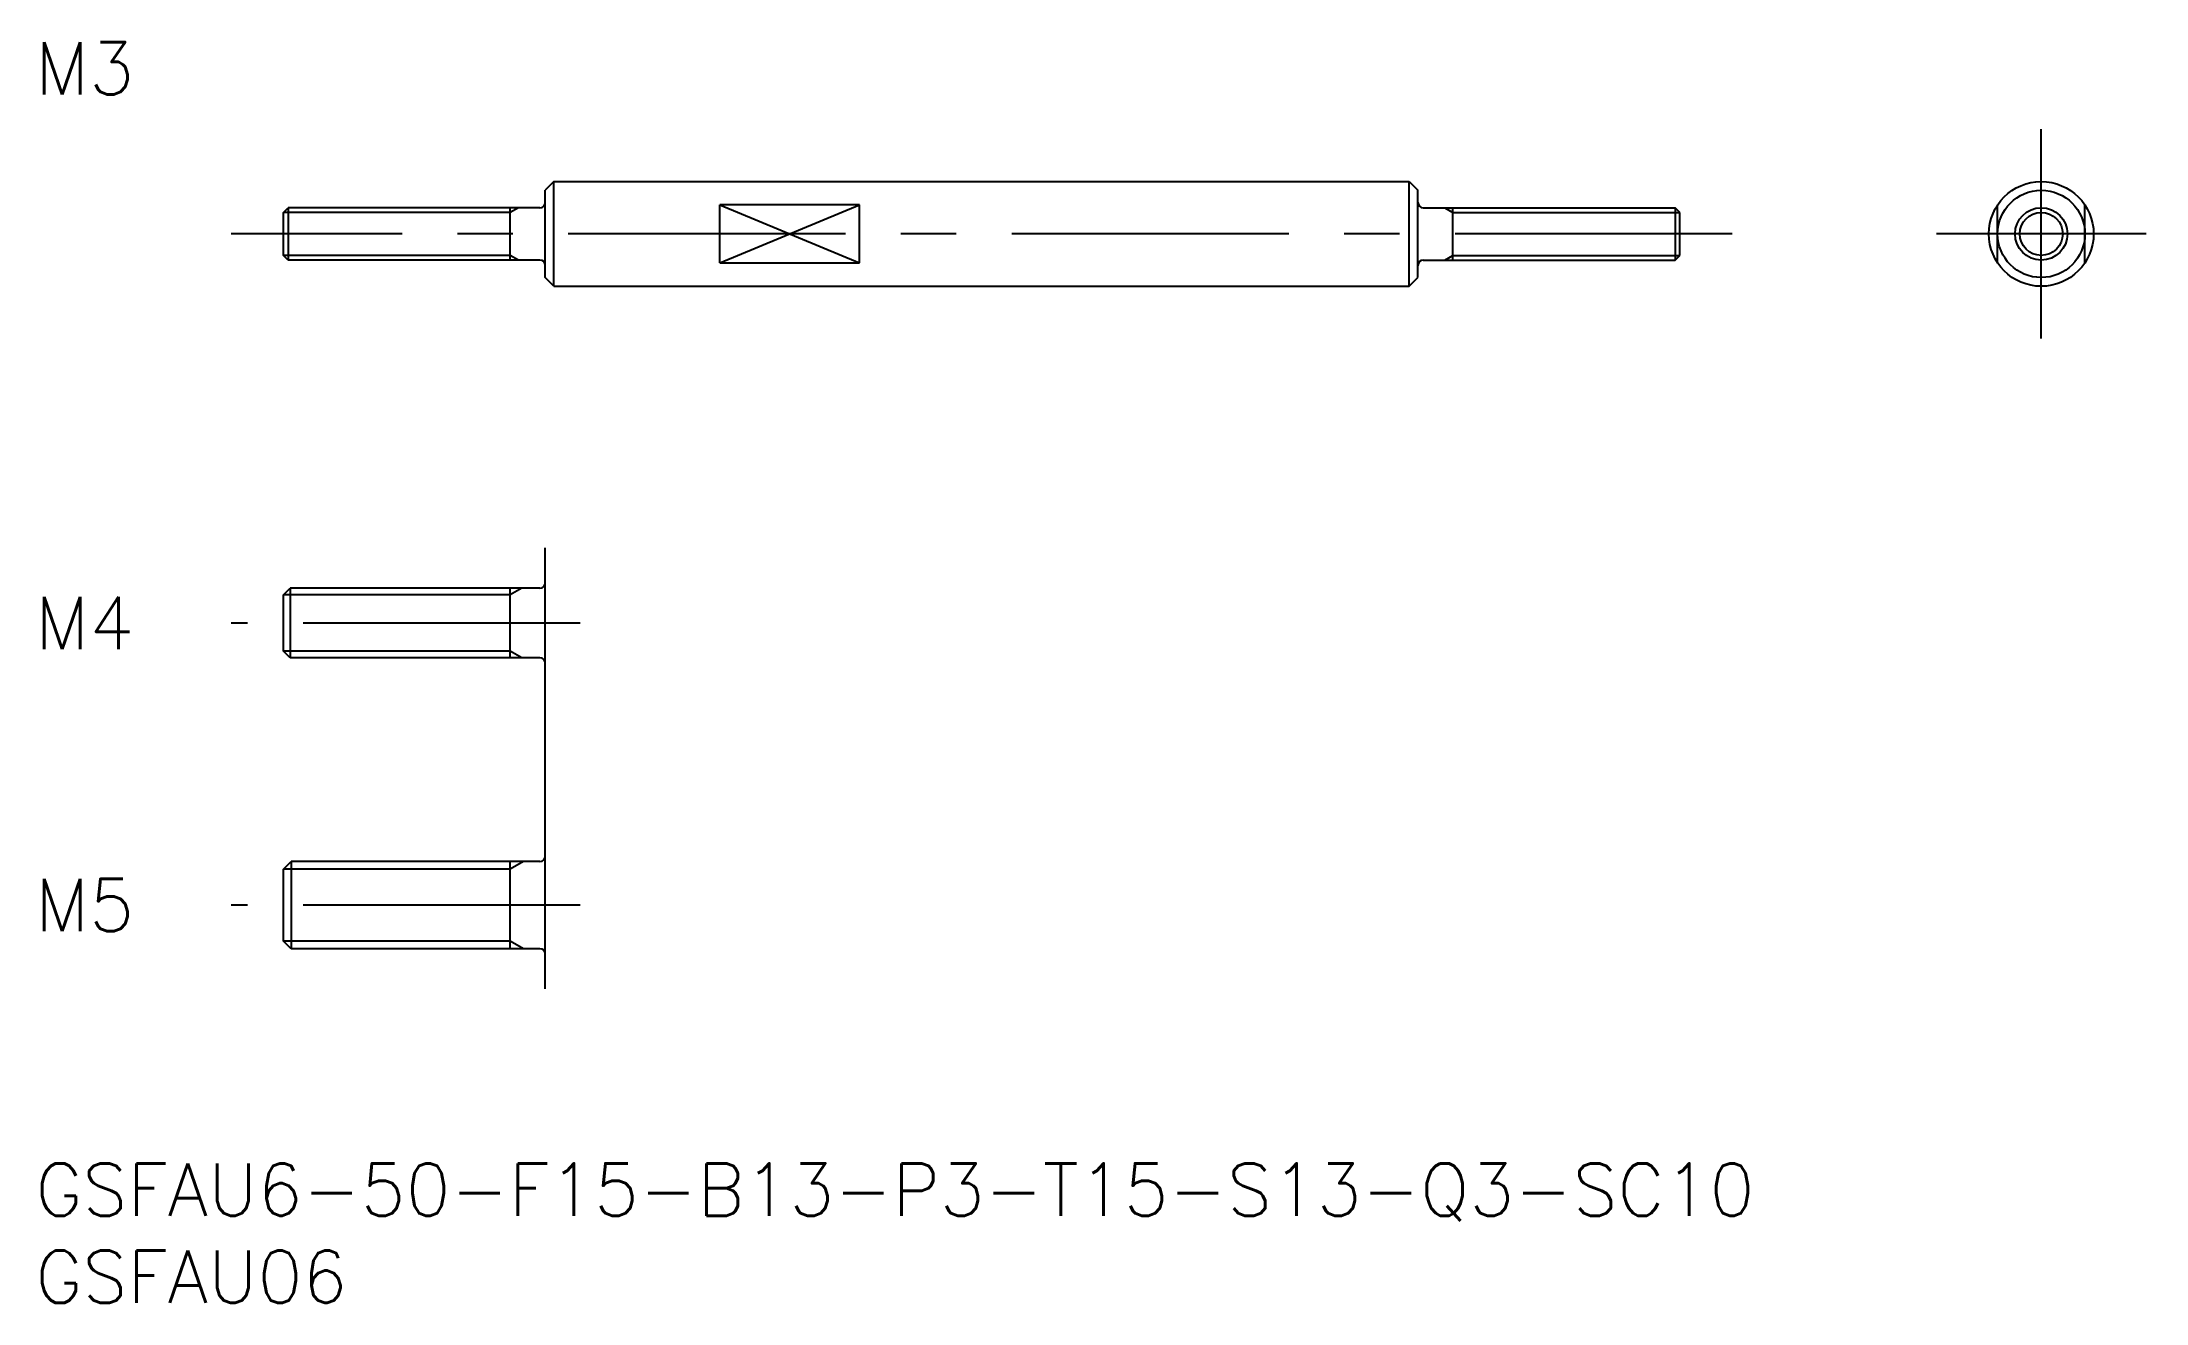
# Model space of a CAD drawing. Extents: x 0 to 121, y -8 to 64.
import ezdxf

# ---------------------------------------------------------------- set-up
doc = ezdxf.new("R2010")
doc.units = 0
doc.header["$LTSCALE"] = 0.5
doc.linetypes.add('CENTER', pattern=[50.8, 31.75, -6.35, 6.35, -6.35])
doc.linetypes.add('DASHED', pattern=[19.05, 12.7, -6.35])
for name, color, linetype in [('MSM_CENTER', 1, 'CENTER'), ('MSM_CONTINUOUS', 7, 'CONTINUOUS'), ('MSM_DASHED', 4, 'DASHED'), ('MSM_NARROW', 5, 'CONTINUOUS'), ('MSM_PART_NUMBER', 7, 'CONTINUOUS')]:
    doc.layers.add(name, color=color, linetype=linetype)
doc.styles.get("Standard").update_dxf_attribs({"font": 'txt.shx', "height": 1.5, "bigfont": 'bigfont.shx'})

# ---------------------------------------------------------------- blocks, each defined once
blk = doc.blocks.new('*U24')
at = {"layer": 'MSM_PART_NUMBER'}
blk.add_text('GSFAU6-50-F15-B13-P3-T15-S13-Q3-SC10', height=3, dxfattribs=at).set_placement((0, -3))
blk = doc.blocks.new('*U25')
at = {"layer": 'MSM_PART_NUMBER'}
blk.add_text('GSFAU06', height=3, dxfattribs=at).set_placement((0, -8))

msp = doc.modelspace()

# ---------------------------------------------------------------- linework, layer by layer
at = {"layer": 'MSM_CENTER'}
for p, q in [((114.92, 47.27), (114.92, 59.27)), ((97.21, 53.27), (11.21, 53.27)), ((120.92, 53.27), (108.92, 53.27)), ((31.21, 30.97), (11.21, 30.97)), ((31.21, 14.8), (11.21, 14.8))]:
    msp.add_line(p, q, dxfattribs=at)
at = {"layer": 'MSM_CONTINUOUS'}
for p, q in [((29.71, 56.27), (29.21, 55.77)), ((29.21, 50.77), (29.21, 55.77)), ((29.71, 56.27), (78.71, 56.27)), ((29.71, 50.27), (29.71, 56.27)), ((78.71, 50.27), (78.71, 56.27)), ((78.71, 56.27), (79.21, 55.77)), ((79.21, 50.77), (79.21, 55.77)), ((14.21, 54.5), (14.48, 54.77)), ((14.21, 52.04), (14.21, 54.5)), ((28.91, 54.77), (14.48, 54.77)), ((14.48, 54.77), (14.48, 51.77)), ((27.21, 51.77), (27.21, 54.77)), ((39.21, 51.61), (39.21, 54.93)), ((47.21, 54.93), (39.21, 54.93)), ((47.21, 51.61), (47.21, 54.93)), ((79.51, 54.77), (93.94, 54.77)), ((81.21, 51.77), (81.21, 54.77)), ((94.21, 54.5), (93.94, 54.77)), ((93.94, 54.77), (93.94, 51.77)), ((94.21, 52.04), (94.21, 54.5)), ((14.48, 51.77), (14.21, 52.04)), ((93.94, 51.77), (94.21, 52.04)), ((28.91, 51.77), (14.48, 51.77)), ((29.71, 50.27), (29.21, 50.77)), ((39.21, 51.61), (47.21, 51.61)), ((78.71, 50.27), (79.21, 50.77)), ((79.51, 51.77), (93.94, 51.77)), ((29.71, 50.27), (78.71, 50.27)), ((29.21, 10), (29.21, 35.27)), ((14.21, 32.59), (14.59, 32.97)), ((14.21, 29.35), (14.21, 32.59)), ((28.91, 32.97), (14.59, 32.97)), ((14.59, 32.97), (14.59, 28.97)), ((27.21, 28.97), (27.21, 32.97)), ((14.59, 28.97), (14.21, 29.35)), ((28.91, 28.97), (14.59, 28.97)), ((14.21, 16.87), (14.65, 17.3)), ((28.91, 17.3), (14.65, 17.3)), ((14.65, 17.3), (14.65, 12.3)), ((27.21, 12.3), (27.21, 17.3)), ((14.21, 12.73), (14.21, 16.87)), ((14.65, 12.3), (14.21, 12.73)), ((28.91, 12.3), (14.65, 12.3))]:
    msp.add_line(p, q, dxfattribs=at)
for radius in [3, 2.5, 1.5]:
    msp.add_circle((114.92, 53.27), radius, dxfattribs=at)
for centre, start, end in [((28.91, 55.07), 270, 0), ((79.51, 55.07), 180, 270), ((28.91, 51.47), 0, 90), ((79.51, 51.47), 90, 180), ((28.91, 33.27), 270, 0), ((28.91, 28.67), 0, 90), ((28.91, 17.6), 270, 0), ((28.91, 12), 0, 90)]:
    msp.add_arc(centre, 0.3, start, end, dxfattribs=at)
at = {"layer": 'MSM_DASHED'}
for p, q in [((112.42, 51.61), (112.42, 54.93)), ((117.42, 51.61), (117.42, 54.93))]:
    msp.add_line(p, q, dxfattribs=at)
at = {"layer": 'MSM_NARROW'}
for p, q in [((27.21, 54.5), (14.21, 54.5)), ((27.68, 54.77), (27.21, 54.5)), ((39.21, 54.93), (47.21, 51.61)), ((39.21, 51.61), (47.21, 54.93)), ((80.75, 54.77), (81.21, 54.5)), ((81.21, 54.5), (94.21, 54.5)), ((27.21, 52.04), (14.21, 52.04)), ((27.68, 51.77), (27.21, 52.04)), ((80.75, 51.77), (81.21, 52.04)), ((81.21, 52.04), (94.21, 52.04)), ((27.21, 32.59), (14.21, 32.59)), ((27.87, 32.97), (27.21, 32.59)), ((27.21, 29.35), (14.21, 29.35)), ((27.87, 28.97), (27.21, 29.35)), ((27.96, 17.3), (27.21, 16.87)), ((27.21, 16.87), (14.21, 16.87)), ((27.21, 12.73), (14.21, 12.73)), ((27.96, 12.3), (27.21, 12.73))]:
    msp.add_line(p, q, dxfattribs=at)
msp.add_circle((114.92, 53.27), 1.23, dxfattribs=at)

# ---------------------------------------------------------------- block references
at = {"layer": 'MSM_CONTINUOUS'}
for name in ['*U24', '*U25']:
    msp.add_blockref(name, (0, 0), dxfattribs=at)

# ---------------------------------------------------------------- texts
at = {"layer": 'MSM_PART_NUMBER'}
for s, p in [('M3', (0, 61.27)), ('M4', (0, 29.47)), ('M5', (0, 13.3))]:
    msp.add_text(s, height=3, dxfattribs=at).set_placement(p)

doc.saveas('drawing.dxf')
